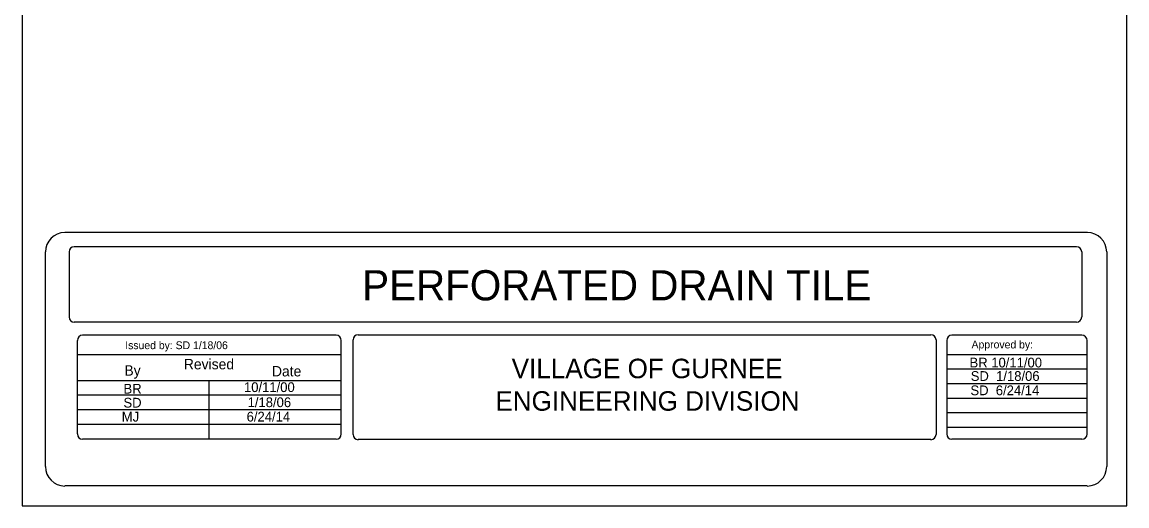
# Model space of a CAD drawing. Extents: x -262 to -177, y 992 to 1102.
# Drawn here: x -261.6 to -176.6, y 992.3 to 1029.5 of the extents above; entities that cross this region are included whole.
import ezdxf

# ---------------------------------------------------------------- set-up
doc = ezdxf.new("R2010")
doc.units = 0
for name, color, linetype in [('1', 7, 'Continuous'), ('Default', 7, 'Continuous'), ('Level 5', 7, 'Continuous')]:
    doc.layers.add(name, color=color, linetype=linetype)

msp = doc.modelspace()

# ---------------------------------------------------------------- linework, layer by layer
at = {"layer": '1'}
for p, q in [((-179.645, 1013.29), (-258.324, 1013.29)), ((-259.824, 995.291), (-259.824, 1011.791)), ((-258.002, 1011.791), (-258.002, 1006.791)), ((-180.498, 1012.191), (-257.602, 1012.191)), ((-180.098, 1011.791), (-180.098, 1006.791)), ((-178.173, 1011.791), (-178.173, 995.291)), ((-180.498, 1006.391), (-257.602, 1006.391)), ((-257.365, 997.791), (-257.365, 1004.991)), ((-237.465, 1005.391), (-256.965, 1005.391)), ((-237.065, 997.791), (-237.065, 1004.991)), ((-236.15, 997.755), (-236.15, 1005.026)), ((-235.75, 1005.426), (-191.702, 1005.426)), ((-191.302, 1005.026), (-191.302, 997.755)), ((-190.482, 1004.991), (-190.482, 997.791)), ((-180.082, 1005.391), (-190.082, 1005.391)), ((-179.682, 997.791), (-179.682, 1004.991)), ((-237.065, 1003.891), (-257.365, 1003.891)), ((-179.682, 1003.891), (-190.482, 1003.891)), ((-179.682, 1002.771), (-190.482, 1002.771)), ((-237.065, 1001.891), (-257.365, 1001.891)), ((-247.215, 997.391), (-247.215, 1001.851)), ((-179.682, 1001.651), (-190.482, 1001.651)), ((-237.065, 1000.766), (-257.365, 1000.766)), ((-179.682, 1000.531), (-190.482, 1000.531)), ((-237.065, 999.641), (-257.365, 999.641)), ((-179.682, 999.411), (-190.482, 999.411)), ((-237.065, 998.516), (-257.365, 998.516)), ((-179.682, 998.291), (-190.482, 998.291)), ((-237.465, 997.391), (-256.965, 997.391)), ((-191.702, 997.355), (-235.75, 997.355)), ((-180.082, 997.391), (-190.082, 997.391)), ((-179.673, 993.791), (-258.324, 993.791))]:
    msp.add_line(p, q, dxfattribs=at)
msp.add_lwpolyline([(-261.618, 992.26), (-176.618, 992.26), (-176.618, 1102.26), (-261.618, 1102.26)], close=True, dxfattribs=at)
for centre, radius, start, end in [((-258.324, 1011.79), 1.5, 90, 180), ((-179.673, 1011.79), 1.5, 0, 90), ((-257.602, 1011.79), 0.4, 90, 180), ((-180.498, 1011.79), 0.4, 0, 90), ((-257.602, 1006.79), 0.4, 180, 270), ((-180.498, 1006.79), 0.4, 270, 359.99999), ((-256.965, 1004.99), 0.4, 90, 180), ((-237.465, 1004.99), 0.4, 360, 90), ((-235.75, 1005.025), 0.4, 90, 180), ((-191.702, 1005.025), 0.4, 360, 90), ((-190.082, 1004.99), 0.4, 90, 180), ((-180.082, 1004.99), 0.4, 360, 90), ((-256.965, 997.79), 0.4, 180, 269.99999), ((-237.465, 997.79), 0.4, 270, 359.99999), ((-235.75, 997.754), 0.4, 180, 270), ((-191.702, 997.754), 0.4, 270, 0), ((-190.082, 997.79), 0.4, 180, 270), ((-180.082, 997.79), 0.4, 270, 0), ((-258.324, 995.29), 1.5, 180, 269.99999), ((-179.673, 995.29), 1.5, 270, 359.99999)]:
    msp.add_arc(centre, radius, start, end, dxfattribs=at)

# ---------------------------------------------------------------- texts
for s, height, p in [('PERFORATED DRAIN TILE', 2.32243, (-235.453, 1008.068)), ('Issued by: SD 1/18/06', 0.6, (-253.684, 1004.315)), ('Approved by:', 0.6, (-188.569, 1004.372)), ('By', 0.8, (-253.747, 1002.277)), ('Revised', 0.8, (-249.174, 1002.762)), ('Date', 0.8, (-242.395, 1002.22)), ('VILLAGE OF GURNEE', 1.5, (-223.952, 1002.081)), ('ENGINEERING DIVISION', 1.5, (-225.205, 999.581))]:
    msp.add_text(s, height=height, dxfattribs=at).set_placement(p)
at = {"layer": 'Default'}
for s, p in [('BR', (-253.813, 1000.898)), ('10/11/00', (-244.547, 1001.017)), ('SD  6/24/14', (-188.655, 1000.773)), ('SD', (-253.819, 999.822)), ('1/18/06', (-244.267, 999.856)), ('MJ', (-253.95, 998.747)), ('6/24/14', (-244.343, 998.747))]:
    msp.add_text(s, height=0.75, dxfattribs=at).set_placement(p)
at = {"layer": 'Level 5'}
for s, p in [('BR 10/11/00', (-188.725, 1002.908)), ('SD  1/18/06', (-188.632, 1001.873))]:
    msp.add_text(s, height=0.75, dxfattribs=at).set_placement(p)

doc.saveas('drawing.dxf')
